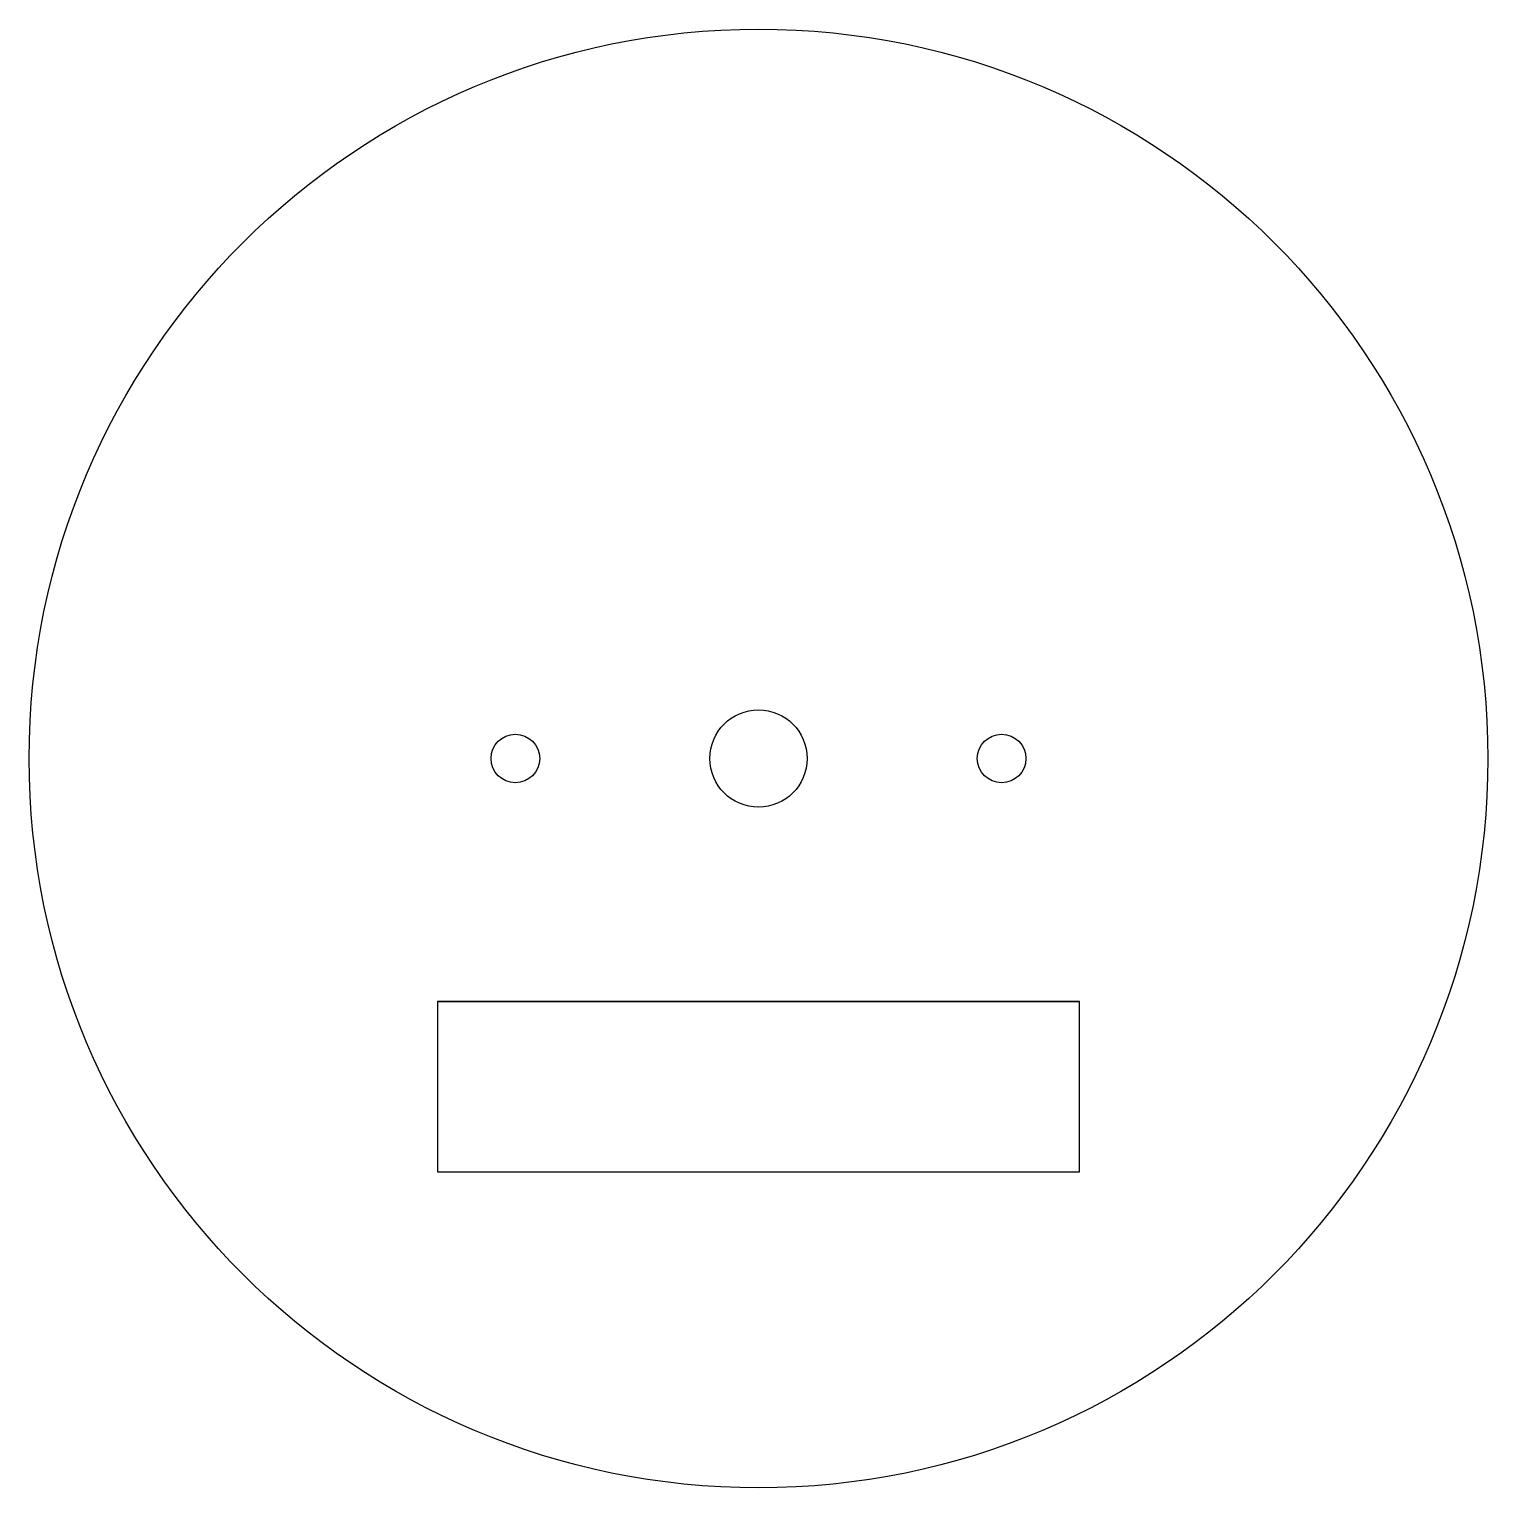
# Model space of a CAD drawing. Header units: millimetres. Extents: x -30 to 30, y -30 to 30.
import ezdxf

# ---------------------------------------------------------------- set-up
doc = ezdxf.new("R2010")
doc.units = ezdxf.units.MM
doc.layers.get('0').update_dxf_attribs({"linetype": 'CONTINUOUS'})

msp = doc.modelspace()

# ---------------------------------------------------------------- linework, layer by layer
msp.add_line((-13.2, -10), (13.2, -10))
msp.add_lwpolyline([(-13.2, -17), (13.2, -17), (13.2, -10), (-13.2, -10)], close=True)
for centre, radius in [((0, 0), 30), ((0, 0), 30), ((0, 0), 2), ((0, 0), 2), ((-10, 0), 1), ((-10, 0), 1), ((10, 0), 1), ((10, 0), 1)]:
    msp.add_circle(centre, radius)

doc.saveas('drawing.dxf')
